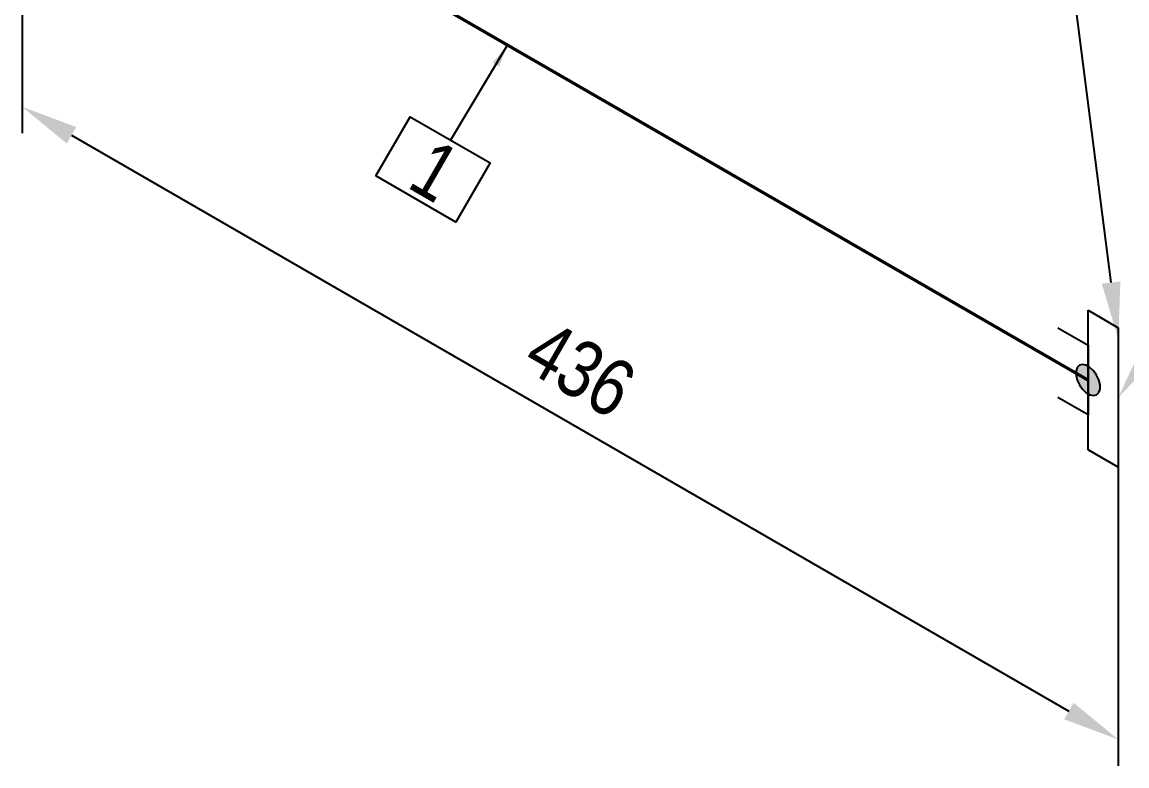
# Model space of a CAD drawing. Header units: millimetres. Extents: x 0 to 594, y 0 to 420.
# Drawn here: x 147.4 to 195.84, y 117.33 to 149.94 of the extents above; entities that cross this region are included whole.
import ezdxf
from ezdxf import colors
from ezdxf.entities.mleader import LeaderData, LeaderLine
from ezdxf.enums import TextEntityAlignment as Align
from ezdxf.math import Vec2, Vec3

# ---------------------------------------------------------------- set-up
doc = ezdxf.new("R2010")
doc.units = ezdxf.units.MM
doc.header["$LTSCALE"] = 0.25
for name, color, linetype in [('밸브', 4, 'Continuous'), ('용접', 1, 'Continuous'), ('주석', 7, 'Continuous'), ('치수', 1, 'Continuous')]:
    doc.layers.add(name, color=color, linetype=linetype)
doc.layers.add('파이프 작은 보어', color=30, linetype='Continuous', lineweight=50)
doc.styles.add('AdskIsoAnnotation', font='arial.ttf', dxfattribs={"width": 0.8, "height": 1})
doc.styles.add('AdskIsoMetric', font='arial.ttf', dxfattribs={"width": 0.8, "height": 2.5})
doc.styles.add('AdskIsoMetric-30', font='arial.ttf', dxfattribs={"width": 0.8, "height": 2.5})
doc.styles.get("Standard").update_dxf_attribs({"font": 'arial.ttf'})
doc.dimstyles.new('AdskIsoMetric', dxfattribs={"dimtxt": 2.5, "dimasz": 2.5, "dimexe": 1, "dimexo": 2, "dimgap": 0.8, "dimtad": 1, "dimdec": 0, "dimrnd": 1, "dimzin": 0, "dimdsep": 46, "dimtxsty": 'AdskIsoMetric', "dimcen": 0, "dimclrt": 7, "dimadec": 0, "dimazin": 0, "dimtfac": 1, "dimtdec": 0, "dimtmove": 1, "dimatfit": 3, "dimfxl": 0, "dimfrac": 2, "dimtolj": 1, "dimtzin": 0, "dimarcsym": 0})

# ---------------------------------------------------------------- blocks, each defined once
blk = doc.blocks.new('*D25')
at = {"layer": 'Defpoints', "color": 0}
for p in [(147.396, 161.23), (195.46, 133.48), (195.46, 118.48)]:
    blk.add_point(p, dxfattribs=at)
at = {"layer": '치수', "color": 0, "lineweight": -2}
for p, q in [((147.396, 158.92), (147.396, 145.075)), ((149.561, 144.98), (193.295, 119.73)), ((195.46, 131.171), (195.46, 117.325))]:
    blk.add_line(p, q, dxfattribs=at)
at = {"layer": '치수', "color": 0}
for points in [[(149.769, 145.341), (149.353, 144.619), (147.396, 146.23)], [(193.503, 120.091), (193.086, 119.369), (195.46, 118.48)]]:
    blk.add_solid(points, dxfattribs=at)
at = {"layer": '치수', "color": 7, "insert": (171.868, 134.718), "char_height": 2.5, "attachment_point": 5, "rotation": 330, "style": 'AdskIsoMetric-30'}
blk.add_mtext('\\A1;436', dxfattribs=at)
blk = doc.blocks.new('AnnoRect')
at = {"color": 0, "linetype": 'ByBlock', "lineweight": -2}
blk.add_wipeout([(-0.81, -0.6), (-0.81, 0.6), (0.81, 0.6), (0.81, -0.6)], dxfattribs=at)
blk.add_lwpolyline([(-0.81, -0.6), (-0.81, 0.6), (0.81, 0.6), (0.81, -0.6)], close=True, dxfattribs=at)
at = {"color": 0, "linetype": 'ByBlock', "lineweight": -2, "style": 'AdskIsoAnnotation', "width": 0.8}
blk.add_attdef('XX', text='', height=1, dxfattribs=at).set_placement((0, 0), align=Align.MIDDLE_CENTER)
blk = doc.blocks.new('플랜지-2-IsoRight')
at = {"color": 0, "linetype": 'ByBlock', "lineweight": -2}
blk.add_wipeout([(0.0442, -0.2296), (-0.0442, -0.1786), (-0.0442, 0.2296), (0.0442, 0.1786)], dxfattribs=at)
at = {"color": 0, "linetype": 'ByBlock', "lineweight": -2, "extrusion": (-0.707107, -0.408248, 0.57735)}
for p, q in [((-0.0442, -0.1786), (-0.0442, 0.2296)), ((-0.0442, 0.2296), (0.0442, 0.1786)), ((0.0442, 0.1786), (0.0442, -0.2296)), ((0.0442, -0.2296), (-0.0442, -0.1786))]:
    blk.add_line(p, q, dxfattribs=at)
at = {"color": 0, "linetype": 'ByBlock', "lineweight": -2}
blk.add_wipeout([(0.0442, -0.2296), (-0.0442, -0.1786), (-0.0442, 0.2296), (0.0442, 0.1786)], dxfattribs=at)
at = {"color": 0, "linetype": 'ByBlock', "lineweight": -2, "extrusion": (-0.707107, -0.408248, 0.57735)}
for p, q in [((-0.0442, -0.1786), (-0.0442, 0.2296)), ((-0.0442, 0.2296), (0.0442, 0.1786)), ((0.0442, 0.1786), (0.0442, -0.2296)), ((0.0442, -0.2296), (-0.0442, -0.1786))]:
    blk.add_line(p, q, dxfattribs=at)
blk = doc.blocks.new('SocketWeld-2-IsoRight')
blk.add_hatch(color=256).paths.add_polyline_path([(0.0055, -0.0435), (0.0057, -0.0436), (0.006, -0.0436), (0.0062, -0.0436), (0.0064, -0.0437), (0.0066, -0.0437), (0.0068, -0.0438), (0.007, -0.0438), (0.0072, -0.0439), (0.0075, -0.0439), (0.0077, -0.0439), (0.0079, -0.044), (0.0081, -0.044), (0.0083, -0.0441), (0.0085, -0.0441), (0.0088, -0.0442), (0.009, -0.0442), (0.0092, -0.0443), (0.0094, -0.0443), (0.0096, -0.0443), (0.0098, -0.0444), (0.01, -0.0444), (0.0103, -0.0445), (0.0105, -0.0445), (0.0107, -0.0446), (0.0109, -0.0446), (0.0111, -0.0446), (0.0113, -0.0447), (0.0115, -0.0447), (0.0118, -0.0448), (0.012, -0.0448), (0.0122, -0.0449), (0.0124, -0.0449), (0.0126, -0.0449), (0.0128, -0.045), (0.013, -0.045), (0.0133, -0.0451), (0.0135, -0.0451), (0.0137, -0.0452), (0.0139, -0.0452), (0.0141, -0.0453), (0.0143, -0.0453), (0.0145, -0.0453), (0.0148, -0.0454), (0.015, -0.0454), (0.0152, -0.0455), (0.0154, -0.0455), (0.0156, -0.0456), (0.0158, -0.0456), (0.0161, -0.0456), (0.0161, -0.0456), (0.0162, -0.0456), (0.0164, -0.0455), (0.0166, -0.0455), (0.0168, -0.0455), (0.017, -0.0454), (0.0171, -0.0454), (0.0173, -0.0453), (0.0175, -0.0453), (0.0177, -0.0452), (0.0179, -0.0452), (0.0181, -0.0451), (0.0182, -0.0451), (0.0184, -0.045), (0.0186, -0.045), (0.0188, -0.0449), (0.019, -0.0449), (0.0192, -0.0448), (0.0193, -0.0448), (0.0195, -0.0447), (0.0197, -0.0447), (0.0199, -0.0446), (0.0201, -0.0446), (0.0203, -0.0445), (0.0204, -0.0445), (0.0206, -0.0444), (0.0208, -0.0444), (0.021, -0.0444), (0.0212, -0.0443), (0.0213, -0.0443), (0.0215, -0.0442), (0.0217, -0.0442), (0.0219, -0.0441), (0.0221, -0.0441), (0.0223, -0.044), (0.0224, -0.044), (0.0226, -0.0439), (0.0228, -0.0439), (0.023, -0.0438), (0.0232, -0.0438), (0.0234, -0.0437), (0.0235, -0.0437), (0.0237, -0.0436), (0.0239, -0.0436), (0.0241, -0.0435), (0.0243, -0.0435), (0.0245, -0.0434), (0.0246, -0.0434), (0.0248, -0.0433), (0.025, -0.0433), (0.025, -0.0433), (0.0251, -0.0432), (0.0253, -0.043), (0.0254, -0.0429), (0.0255, -0.0428), (0.0257, -0.0426), (0.0258, -0.0425), (0.0259, -0.0424), (0.0261, -0.0422), (0.0262, -0.0421), (0.0263, -0.042), (0.0265, -0.0418), (0.0266, -0.0417), (0.0267, -0.0416), (0.0269, -0.0414), (0.027, -0.0413), (0.0271, -0.0412), (0.0273, -0.041), (0.0274, -0.0409), (0.0275, -0.0408), (0.0277, -0.0406), (0.0278, -0.0405), (0.0279, -0.0403), (0.0281, -0.0402), (0.0282, -0.0401), (0.0283, -0.0399), (0.0284, -0.0398), (0.0286, -0.0397), (0.0287, -0.0395), (0.0288, -0.0394), (0.029, -0.0393), (0.0291, -0.0391), (0.0292, -0.039), (0.0294, -0.0389), (0.0295, -0.0387), (0.0296, -0.0386), (0.0298, -0.0385), (0.0299, -0.0383), (0.03, -0.0382), (0.0302, -0.0381), (0.0303, -0.0379), (0.0304, -0.0378), (0.0306, -0.0377), (0.0307, -0.0375), (0.0308, -0.0374), (0.031, -0.0373), (0.0311, -0.0371), (0.0312, -0.037), (0.0314, -0.0369), (0.0315, -0.0367), (0.0315, -0.0367), (0.0316, -0.0365), (0.0316, -0.0363), (0.0317, -0.0361), (0.0318, -0.0359), (0.0319, -0.0357), (0.0319, -0.0355), (0.032, -0.0353), (0.0321, -0.0351), (0.0321, -0.0349), (0.0322, -0.0346), (0.0323, -0.0344), (0.0323, -0.0342), (0.0324, -0.034), (0.0325, -0.0338), (0.0325, -0.0336), (0.0326, -0.0334), (0.0327, -0.0332), (0.0328, -0.033), (0.0328, -0.0328), (0.0329, -0.0326), (0.033, -0.0324), (0.033, -0.0322), (0.0331, -0.0319), (0.0332, -0.0317), (0.0332, -0.0315), (0.0333, -0.0313), (0.0334, -0.0311), (0.0335, -0.0309), (0.0335, -0.0307), (0.0336, -0.0305), (0.0337, -0.0303), (0.0337, -0.0301), (0.0338, -0.0299), (0.0339, -0.0297), (0.0339, -0.0295), (0.034, -0.0292), (0.0341, -0.029), (0.0342, -0.0288), (0.0342, -0.0286), (0.0343, -0.0284), (0.0344, -0.0282), (0.0344, -0.028), (0.0345, -0.0278), (0.0346, -0.0276), (0.0346, -0.0274), (0.0347, -0.0272), (0.0348, -0.027), (0.0349, -0.0268), (0.0349, -0.0265), (0.0349, -0.0265), (0.0349, -0.0263), (0.0349, -0.026), (0.0349, -0.0258), (0.0349, -0.0255), (0.0349, -0.0252), (0.0349, -0.025), (0.0349, -0.0247), (0.0349, -0.0245), (0.0349, -0.0242), (0.0349, -0.0239), (0.0349, -0.0237), (0.0349, -0.0234), (0.0349, -0.0232), (0.0349, -0.0229), (0.0349, -0.0226), (0.0349, -0.0224), (0.0349, -0.0221), (0.0349, -0.0219), (0.0349, -0.0216), (0.0349, -0.0213), (0.0349, -0.0211), (0.0349, -0.0208), (0.0349, -0.0206), (0.0349, -0.0203), (0.0349, -0.02), (0.0349, -0.0198), (0.0349, -0.0195), (0.0349, -0.0192), (0.0349, -0.019), (0.0349, -0.0187), (0.0349, -0.0185), (0.0349, -0.0182), (0.0349, -0.0179), (0.0349, -0.0177), (0.0349, -0.0174), (0.0349, -0.0172), (0.0349, -0.0169), (0.0349, -0.0166), (0.0349, -0.0164), (0.0349, -0.0161), (0.0349, -0.0159), (0.0349, -0.0156), (0.0349, -0.0153), (0.0349, -0.0151), (0.0349, -0.0148), (0.0349, -0.0146), (0.0349, -0.0143), (0.0349, -0.014), (0.0349, -0.0138), (0.0349, -0.0138), (0.0349, -0.0135), (0.0348, -0.0132), (0.0347, -0.0129), (0.0346, -0.0126), (0.0346, -0.0123), (0.0345, -0.012), (0.0344, -0.0118), (0.0344, -0.0115), (0.0343, -0.0112), (0.0342, -0.0109), (0.0342, -0.0106), (0.0341, -0.0103), (0.034, -0.01), (0.0339, -0.0097), (0.0339, -0.0095), (0.0338, -0.0092), (0.0337, -0.0089), (0.0337, -0.0086), (0.0336, -0.0083), (0.0335, -0.008), (0.0335, -0.0077), (0.0334, -0.0074), (0.0333, -0.0071), (0.0332, -0.0069), (0.0332, -0.0066), (0.0331, -0.0063), (0.033, -0.006), (0.033, -0.0057), (0.0329, -0.0054), (0.0328, -0.0051), (0.0328, -0.0048), (0.0327, -0.0046), (0.0326, -0.0043), (0.0325, -0.004), (0.0325, -0.0037), (0.0324, -0.0034), (0.0323, -0.0031), (0.0323, -0.0028), (0.0322, -0.0025), (0.0321, -0.0022), (0.0321, -0.002), (0.032, -0.0017), (0.0319, -0.0014), (0.0319, -0.0011), (0.0318, -0.0008), (0.0317, -0.0005), (0.0316, -0.0002), (0.0316, 0.0001), (0.0315, 0.0003), (0.0315, 0.0003), (0.0314, 0.0006), (0.0312, 0.0009), (0.0311, 0.0012), (0.031, 0.0015), (0.0308, 0.0018), (0.0307, 0.0021), (0.0306, 0.0024), (0.0304, 0.0026), (0.0303, 0.0029), (0.0302, 0.0032), (0.03, 0.0035), (0.0299, 0.0038), (0.0298, 0.0041), (0.0296, 0.0044), (0.0295, 0.0047), (0.0294, 0.0049), (0.0292, 0.0052), (0.0291, 0.0055), (0.029, 0.0058), (0.0288, 0.0061), (0.0287, 0.0064), (0.0286, 0.0067), (0.0284, 0.007), (0.0283, 0.0072), (0.0282, 0.0075), (0.0281, 0.0078), (0.0279, 0.0081), (0.0278, 0.0084), (0.0277, 0.0087), (0.0275, 0.009), (0.0274, 0.0093), (0.0273, 0.0095), (0.0271, 0.0098), (0.027, 0.0101), (0.0269, 0.0104), (0.0267, 0.0107), (0.0266, 0.011), (0.0265, 0.0113), (0.0263, 0.0116), (0.0262, 0.0118), (0.0261, 0.0121), (0.0259, 0.0124), (0.0258, 0.0127), (0.0257, 0.013), (0.0255, 0.0133), (0.0254, 0.0136), (0.0253, 0.0139), (0.0251, 0.0141), (0.025, 0.0144), (0.025, 0.0144), (0.0248, 0.0147), (0.0246, 0.015), (0.0245, 0.0152), (0.0243, 0.0155), (0.0241, 0.0157), (0.0239, 0.016), (0.0237, 0.0162), (0.0235, 0.0165), (0.0234, 0.0168), (0.0232, 0.017), (0.023, 0.0173), (0.0228, 0.0175), (0.0226, 0.0178), (0.0224, 0.0181), (0.0223, 0.0183), (0.0221, 0.0186), (0.0219, 0.0188), (0.0217, 0.0191), (0.0215, 0.0193), (0.0213, 0.0196), (0.0212, 0.0199), (0.021, 0.0201), (0.0208, 0.0204), (0.0206, 0.0206), (0.0204, 0.0209), (0.0203, 0.0212), (0.0201, 0.0214), (0.0199, 0.0217), (0.0197, 0.0219), (0.0195, 0.0222), (0.0193, 0.0225), (0.0192, 0.0227), (0.019, 0.023), (0.0188, 0.0232), (0.0186, 0.0235), (0.0184, 0.0237), (0.0182, 0.024), (0.0181, 0.0243), (0.0179, 0.0245), (0.0177, 0.0248), (0.0175, 0.025), (0.0173, 0.0253), (0.0171, 0.0256), (0.017, 0.0258), (0.0168, 0.0261), (0.0166, 0.0263), (0.0164, 0.0266), (0.0162, 0.0268), (0.0161, 0.0271), (0.0161, 0.0271), (0.0158, 0.0273), (0.0156, 0.0275), (0.0154, 0.0277), (0.0152, 0.0279), (0.015, 0.0281), (0.0148, 0.0283), (0.0145, 0.0285), (0.0143, 0.0287), (0.0141, 0.0289), (0.0139, 0.0292), (0.0137, 0.0294), (0.0135, 0.0296), (0.0133, 0.0298), (0.013, 0.03), (0.0128, 0.0302), (0.0126, 0.0304), (0.0124, 0.0306), (0.0122, 0.0308), (0.012, 0.031), (0.0118, 0.0312), (0.0115, 0.0314), (0.0113, 0.0316), (0.0111, 0.0318), (0.0109, 0.032), (0.0107, 0.0322), (0.0105, 0.0324), (0.0103, 0.0326), (0.01, 0.0328), (0.0098, 0.033), (0.0096, 0.0332), (0.0094, 0.0334), (0.0092, 0.0337), (0.009, 0.0339), (0.0088, 0.0341), (0.0085, 0.0343), (0.0083, 0.0345), (0.0081, 0.0347), (0.0079, 0.0349), (0.0077, 0.0351), (0.0075, 0.0353), (0.0072, 0.0355), (0.007, 0.0357), (0.0068, 0.0359), (0.0066, 0.0361), (0.0064, 0.0363), (0.0062, 0.0365), (0.006, 0.0367), (0.0057, 0.0369), (0.0055, 0.0371), (0.0055, 0.0371), (0.0053, 0.0373), (0.0051, 0.0374), (0.0049, 0.0375), (0.0046, 0.0377), (0.0044, 0.0378), (0.0042, 0.0379), (0.004, 0.038), (0.0037, 0.0382), (0.0035, 0.0383), (0.0033, 0.0384), (0.003, 0.0386), (0.0028, 0.0387), (0.0026, 0.0388), (0.0024, 0.039), (0.0021, 0.0391), (0.0019, 0.0392), (0.0017, 0.0393), (0.0015, 0.0395), (0.0012, 0.0396), (0.001, 0.0397), (0.0008, 0.0399), (0.0006, 0.04), (0.0003, 0.0401), (0.0001, 0.0403), (-0.0001, 0.0404), (-0.0003, 0.0405), (-0.0006, 0.0406), (-0.0008, 0.0408), (-0.001, 0.0409), (-0.0012, 0.041), (-0.0015, 0.0412), (-0.0017, 0.0413), (-0.0019, 0.0414), (-0.0021, 0.0416), (-0.0024, 0.0417), (-0.0026, 0.0418), (-0.0028, 0.042), (-0.003, 0.0421), (-0.0033, 0.0422), (-0.0035, 0.0423), (-0.0037, 0.0425), (-0.004, 0.0426), (-0.0042, 0.0427), (-0.0044, 0.0429), (-0.0046, 0.043), (-0.0049, 0.0431), (-0.0051, 0.0433), (-0.0053, 0.0434), (-0.0055, 0.0435), (-0.0055, 0.0435), (-0.0057, 0.0436), (-0.006, 0.0436), (-0.0062, 0.0436), (-0.0064, 0.0437), (-0.0066, 0.0437), (-0.0068, 0.0438), (-0.007, 0.0438), (-0.0072, 0.0439), (-0.0075, 0.0439), (-0.0077, 0.0439), (-0.0079, 0.044), (-0.0081, 0.044), (-0.0083, 0.0441), (-0.0085, 0.0441), (-0.0088, 0.0442), (-0.009, 0.0442), (-0.0092, 0.0443), (-0.0094, 0.0443), (-0.0096, 0.0443), (-0.0098, 0.0444), (-0.01, 0.0444), (-0.0103, 0.0445), (-0.0105, 0.0445), (-0.0107, 0.0446), (-0.0109, 0.0446), (-0.0111, 0.0446), (-0.0113, 0.0447), (-0.0115, 0.0447), (-0.0118, 0.0448), (-0.012, 0.0448), (-0.0122, 0.0449), (-0.0124, 0.0449), (-0.0126, 0.0449), (-0.0128, 0.045), (-0.013, 0.045), (-0.0133, 0.0451), (-0.0135, 0.0451), (-0.0137, 0.0452), (-0.0139, 0.0452), (-0.0141, 0.0453), (-0.0143, 0.0453), (-0.0145, 0.0453), (-0.0148, 0.0454), (-0.015, 0.0454), (-0.0152, 0.0455), (-0.0154, 0.0455), (-0.0156, 0.0456), (-0.0158, 0.0456), (-0.0161, 0.0456), (-0.0161, 0.0456), (-0.0162, 0.0456), (-0.0164, 0.0455), (-0.0166, 0.0455), (-0.0168, 0.0455), (-0.017, 0.0454), (-0.0171, 0.0454), (-0.0173, 0.0453), (-0.0175, 0.0453), (-0.0177, 0.0452), (-0.0179, 0.0452), (-0.0181, 0.0451), (-0.0182, 0.0451), (-0.0184, 0.045), (-0.0186, 0.045), (-0.0188, 0.0449), (-0.019, 0.0449), (-0.0192, 0.0448), (-0.0193, 0.0448), (-0.0195, 0.0447), (-0.0197, 0.0447), (-0.0199, 0.0446), (-0.0201, 0.0446), (-0.0203, 0.0445), (-0.0204, 0.0445), (-0.0206, 0.0444), (-0.0208, 0.0444), (-0.021, 0.0444), (-0.0212, 0.0443), (-0.0213, 0.0443), (-0.0215, 0.0442), (-0.0217, 0.0442), (-0.0219, 0.0441), (-0.0221, 0.0441), (-0.0223, 0.044), (-0.0224, 0.044), (-0.0226, 0.0439), (-0.0228, 0.0439), (-0.023, 0.0438), (-0.0232, 0.0438), (-0.0234, 0.0437), (-0.0235, 0.0437), (-0.0237, 0.0436), (-0.0239, 0.0436), (-0.0241, 0.0435), (-0.0243, 0.0435), (-0.0245, 0.0434), (-0.0246, 0.0434), (-0.0248, 0.0433), (-0.025, 0.0433), (-0.025, 0.0433), (-0.0251, 0.0432), (-0.0253, 0.043), (-0.0254, 0.0429), (-0.0255, 0.0428), (-0.0257, 0.0426), (-0.0258, 0.0425), (-0.0259, 0.0424), (-0.0261, 0.0422), (-0.0262, 0.0421), (-0.0263, 0.042), (-0.0265, 0.0418), (-0.0266, 0.0417), (-0.0267, 0.0416), (-0.0269, 0.0414), (-0.027, 0.0413), (-0.0271, 0.0412), (-0.0273, 0.041), (-0.0274, 0.0409), (-0.0275, 0.0408), (-0.0277, 0.0406), (-0.0278, 0.0405), (-0.0279, 0.0403), (-0.0281, 0.0402), (-0.0282, 0.0401), (-0.0283, 0.0399), (-0.0284, 0.0398), (-0.0286, 0.0397), (-0.0287, 0.0395), (-0.0288, 0.0394), (-0.029, 0.0393), (-0.0291, 0.0391), (-0.0292, 0.039), (-0.0294, 0.0389), (-0.0295, 0.0387), (-0.0296, 0.0386), (-0.0298, 0.0385), (-0.0299, 0.0383), (-0.03, 0.0382), (-0.0302, 0.0381), (-0.0303, 0.0379), (-0.0304, 0.0378), (-0.0306, 0.0377), (-0.0307, 0.0375), (-0.0308, 0.0374), (-0.031, 0.0373), (-0.0311, 0.0371), (-0.0312, 0.037), (-0.0314, 0.0369), (-0.0315, 0.0367), (-0.0315, 0.0367), (-0.0316, 0.0365), (-0.0316, 0.0363), (-0.0317, 0.0361), (-0.0318, 0.0359), (-0.0319, 0.0357), (-0.0319, 0.0355), (-0.032, 0.0353), (-0.0321, 0.0351), (-0.0321, 0.0349), (-0.0322, 0.0346), (-0.0323, 0.0344), (-0.0323, 0.0342), (-0.0324, 0.034), (-0.0325, 0.0338), (-0.0325, 0.0336), (-0.0326, 0.0334), (-0.0327, 0.0332), (-0.0328, 0.033), (-0.0328, 0.0328), (-0.0329, 0.0326), (-0.033, 0.0324), (-0.033, 0.0322), (-0.0331, 0.0319), (-0.0332, 0.0317), (-0.0332, 0.0315), (-0.0333, 0.0313), (-0.0334, 0.0311), (-0.0335, 0.0309), (-0.0335, 0.0307), (-0.0336, 0.0305), (-0.0337, 0.0303), (-0.0337, 0.0301), (-0.0338, 0.0299), (-0.0339, 0.0297), (-0.0339, 0.0295), (-0.034, 0.0292), (-0.0341, 0.029), (-0.0342, 0.0288), (-0.0342, 0.0286), (-0.0343, 0.0284), (-0.0344, 0.0282), (-0.0344, 0.028), (-0.0345, 0.0278), (-0.0346, 0.0276), (-0.0346, 0.0274), (-0.0347, 0.0272), (-0.0348, 0.027), (-0.0349, 0.0268), (-0.0349, 0.0265), (-0.0349, 0.0265), (-0.0349, 0.0263), (-0.0349, 0.026), (-0.0349, 0.0258), (-0.0349, 0.0255), (-0.0349, 0.0252), (-0.0349, 0.025), (-0.0349, 0.0247), (-0.0349, 0.0245), (-0.0349, 0.0242), (-0.0349, 0.0239), (-0.0349, 0.0237), (-0.0349, 0.0234), (-0.0349, 0.0232), (-0.0349, 0.0229), (-0.0349, 0.0226), (-0.0349, 0.0224), (-0.0349, 0.0221), (-0.0349, 0.0219), (-0.0349, 0.0216), (-0.0349, 0.0213), (-0.0349, 0.0211), (-0.0349, 0.0208), (-0.0349, 0.0206), (-0.0349, 0.0203), (-0.0349, 0.02), (-0.0349, 0.0198), (-0.0349, 0.0195), (-0.0349, 0.0192), (-0.0349, 0.019), (-0.0349, 0.0187), (-0.0349, 0.0185), (-0.0349, 0.0182), (-0.0349, 0.0179), (-0.0349, 0.0177), (-0.0349, 0.0174), (-0.0349, 0.0172), (-0.0349, 0.0169), (-0.0349, 0.0166), (-0.0349, 0.0164), (-0.0349, 0.0161), (-0.0349, 0.0159), (-0.0349, 0.0156), (-0.0349, 0.0153), (-0.0349, 0.0151), (-0.0349, 0.0148), (-0.0349, 0.0146), (-0.0349, 0.0143), (-0.0349, 0.014), (-0.0349, 0.0138), (-0.0349, 0.0138), (-0.0349, 0.0135), (-0.0348, 0.0132), (-0.0347, 0.0129), (-0.0346, 0.0126), (-0.0346, 0.0123), (-0.0345, 0.012), (-0.0344, 0.0118), (-0.0344, 0.0115), (-0.0343, 0.0112), (-0.0342, 0.0109), (-0.0342, 0.0106), (-0.0341, 0.0103), (-0.034, 0.01), (-0.0339, 0.0097), (-0.0339, 0.0095), (-0.0338, 0.0092), (-0.0337, 0.0089), (-0.0337, 0.0086), (-0.0336, 0.0083), (-0.0335, 0.008), (-0.0335, 0.0077), (-0.0334, 0.0074), (-0.0333, 0.0071), (-0.0332, 0.0069), (-0.0332, 0.0066), (-0.0331, 0.0063), (-0.033, 0.006), (-0.033, 0.0057), (-0.0329, 0.0054), (-0.0328, 0.0051), (-0.0328, 0.0048), (-0.0327, 0.0046), (-0.0326, 0.0043), (-0.0325, 0.004), (-0.0325, 0.0037), (-0.0324, 0.0034), (-0.0323, 0.0031), (-0.0323, 0.0028), (-0.0322, 0.0025), (-0.0321, 0.0022), (-0.0321, 0.002), (-0.032, 0.0017), (-0.0319, 0.0014), (-0.0319, 0.0011), (-0.0318, 0.0008), (-0.0317, 0.0005), (-0.0316, 0.0002), (-0.0316, -0.0001), (-0.0315, -0.0003), (-0.0315, -0.0003), (-0.0314, -0.0006), (-0.0312, -0.0009), (-0.0311, -0.0012), (-0.031, -0.0015), (-0.0308, -0.0018), (-0.0307, -0.0021), (-0.0306, -0.0024), (-0.0304, -0.0026), (-0.0303, -0.0029), (-0.0302, -0.0032), (-0.03, -0.0035), (-0.0299, -0.0038), (-0.0298, -0.0041), (-0.0296, -0.0044), (-0.0295, -0.0047), (-0.0294, -0.0049), (-0.0292, -0.0052), (-0.0291, -0.0055), (-0.029, -0.0058), (-0.0288, -0.0061), (-0.0287, -0.0064), (-0.0286, -0.0067), (-0.0284, -0.007), (-0.0283, -0.0072), (-0.0282, -0.0075), (-0.0281, -0.0078), (-0.0279, -0.0081), (-0.0278, -0.0084), (-0.0277, -0.0087), (-0.0275, -0.009), (-0.0274, -0.0093), (-0.0273, -0.0095), (-0.0271, -0.0098), (-0.027, -0.0101), (-0.0269, -0.0104), (-0.0267, -0.0107), (-0.0266, -0.011), (-0.0265, -0.0113), (-0.0263, -0.0116), (-0.0262, -0.0118), (-0.0261, -0.0121), (-0.0259, -0.0124), (-0.0258, -0.0127), (-0.0257, -0.013), (-0.0255, -0.0133), (-0.0254, -0.0136), (-0.0253, -0.0139), (-0.0251, -0.0141), (-0.025, -0.0144), (-0.025, -0.0144), (-0.0248, -0.0147), (-0.0246, -0.015), (-0.0245, -0.0152), (-0.0243, -0.0155), (-0.0241, -0.0157), (-0.0239, -0.016), (-0.0237, -0.0162), (-0.0235, -0.0165), (-0.0234, -0.0168), (-0.0232, -0.017), (-0.023, -0.0173), (-0.0228, -0.0175), (-0.0226, -0.0178), (-0.0224, -0.0181), (-0.0223, -0.0183), (-0.0221, -0.0186), (-0.0219, -0.0188), (-0.0217, -0.0191), (-0.0215, -0.0193), (-0.0213, -0.0196), (-0.0212, -0.0199), (-0.021, -0.0201), (-0.0208, -0.0204), (-0.0206, -0.0206), (-0.0204, -0.0209), (-0.0203, -0.0212), (-0.0201, -0.0214), (-0.0199, -0.0217), (-0.0197, -0.0219), (-0.0195, -0.0222), (-0.0193, -0.0225), (-0.0192, -0.0227), (-0.019, -0.023), (-0.0188, -0.0232), (-0.0186, -0.0235), (-0.0184, -0.0237), (-0.0182, -0.024), (-0.0181, -0.0243), (-0.0179, -0.0245), (-0.0177, -0.0248), (-0.0175, -0.025), (-0.0173, -0.0253), (-0.0171, -0.0256), (-0.017, -0.0258), (-0.0168, -0.0261), (-0.0166, -0.0263), (-0.0164, -0.0266), (-0.0162, -0.0268), (-0.0161, -0.0271), (-0.0161, -0.0271), (-0.0158, -0.0273), (-0.0156, -0.0275), (-0.0154, -0.0277), (-0.0152, -0.0279), (-0.015, -0.0281), (-0.0148, -0.0283), (-0.0145, -0.0285), (-0.0143, -0.0287), (-0.0141, -0.0289), (-0.0139, -0.0292), (-0.0137, -0.0294), (-0.0135, -0.0296), (-0.0133, -0.0298), (-0.013, -0.03), (-0.0128, -0.0302), (-0.0126, -0.0304), (-0.0124, -0.0306), (-0.0122, -0.0308), (-0.012, -0.031), (-0.0118, -0.0312), (-0.0115, -0.0314), (-0.0113, -0.0316), (-0.0111, -0.0318), (-0.0109, -0.032), (-0.0107, -0.0322), (-0.0105, -0.0324), (-0.0103, -0.0326), (-0.01, -0.0328), (-0.0098, -0.033), (-0.0096, -0.0332), (-0.0094, -0.0334), (-0.0092, -0.0337), (-0.009, -0.0339), (-0.0088, -0.0341), (-0.0085, -0.0343), (-0.0083, -0.0345), (-0.0081, -0.0347), (-0.0079, -0.0349), (-0.0077, -0.0351), (-0.0075, -0.0353), (-0.0072, -0.0355), (-0.007, -0.0357), (-0.0068, -0.0359), (-0.0066, -0.0361), (-0.0064, -0.0363), (-0.0062, -0.0365), (-0.006, -0.0367), (-0.0057, -0.0369), (-0.0055, -0.0371), (-0.0055, -0.0371), (-0.0053, -0.0373), (-0.0051, -0.0374), (-0.0049, -0.0375), (-0.0046, -0.0377), (-0.0044, -0.0378), (-0.0042, -0.0379), (-0.004, -0.038), (-0.0037, -0.0382), (-0.0035, -0.0383), (-0.0033, -0.0384), (-0.003, -0.0386), (-0.0028, -0.0387), (-0.0026, -0.0388), (-0.0024, -0.039), (-0.0021, -0.0391), (-0.0019, -0.0392), (-0.0017, -0.0393), (-0.0015, -0.0395), (-0.0012, -0.0396), (-0.001, -0.0397), (-0.0008, -0.0399), (-0.0006, -0.04), (-0.0003, -0.0401), (-0.0001, -0.0403), (0.0001, -0.0404), (0.0003, -0.0405), (0.0006, -0.0406), (0.0008, -0.0408), (0.001, -0.0409), (0.0012, -0.041), (0.0015, -0.0412), (0.0017, -0.0413), (0.0019, -0.0414), (0.0021, -0.0416), (0.0024, -0.0417), (0.0026, -0.0418), (0.0028, -0.042), (0.003, -0.0421), (0.0033, -0.0422), (0.0035, -0.0423), (0.0037, -0.0425), (0.004, -0.0426), (0.0042, -0.0427), (0.0044, -0.0429), (0.0046, -0.043), (0.0049, -0.0431), (0.0051, -0.0433), (0.0053, -0.0434)], flags=0)
at = {"color": 0, "linetype": 'ByBlock', "lineweight": -2, "extrusion": (-0.707107, -0.408248, 0.57735)}
for p, q in [((-0.0884, 0.1531), (0, 0.1021)), ((0, 0.1021), (0, -0.1021)), ((-0.0315, 0.0367), (-0.0349, 0.0265)), ((-0.025, 0.0433), (-0.0315, 0.0367)), ((-0.0161, 0.0456), (-0.025, 0.0433)), ((-0.0055, 0.0435), (-0.0161, 0.0456)), ((0.0055, 0.0371), (-0.0055, 0.0435)), ((0.0161, 0.0271), (0.0055, 0.0371)), ((-0.0349, 0.0265), (-0.0349, 0.0138)), ((-0.0349, 0.0138), (-0.0315, -0.0003)), ((0.025, 0.0144), (0.0161, 0.0271)), ((0.0315, 0.0003), (0.025, 0.0144)), ((0.0349, -0.0138), (0.0315, 0.0003)), ((-0.0315, -0.0003), (-0.025, -0.0144)), ((-0.025, -0.0144), (-0.0161, -0.0271)), ((-0.0161, -0.0271), (-0.0055, -0.0371)), ((0.0315, -0.0367), (0.0349, -0.0265)), ((0.0349, -0.0265), (0.0349, -0.0138)), ((0, -0.1021), (-0.0884, -0.051)), ((-0.0055, -0.0371), (0.0055, -0.0435)), ((0.0055, -0.0435), (0.0161, -0.0456)), ((0.0161, -0.0456), (0.025, -0.0433)), ((0.025, -0.0433), (0.0315, -0.0367))]:
    blk.add_line(p, q, dxfattribs=at)

msp = doc.modelspace()

# ---------------------------------------------------------------- linework, layer by layer
at = {"layer": '파이프 작은 보어'}
msp.add_lwpolyline([(195.46, 133.48), (152.699, 158.168)], dxfattribs=at)

# ---------------------------------------------------------------- dimensions: what is measured, and where the dimension line sits
at = {"layer": '치수'}
dim = msp.add_linear_dim(base=(195.46, 118.48), p1=(147.396, 161.23), p2=(195.46, 133.48), angle=330, text='436', dimstyle='AdskIsoMetric', override={"dimtad": 0, "dimlfac": 7.858386, "dimtxsty": 'AdskIsoMetric-30', "dimse1": 0, "dimse2": 0, "dimsd1": 0, "dimsd2": 0, "dimtmove": 1}, dxfattribs=at)
dim.commit()
dim.dimension.update_dxf_attribs({"geometry": '*D25', "text_midpoint": (171.868, 134.718), "dimtype": 160})

# ---------------------------------------------------------------- leaders
at = {"layer": '주석'}
ml = msp.add_multileader_mtext('Standard', dxfattribs=at)
ml.set_content('')
ml.set_leader_properties()
ml.build(insert=Vec2(0, 0))
ml.multileader.update_dxf_attribs({"dogleg_length": 0, "arrow_head_size": 0})
ctx = ml.context
ctx.base_point, ctx.arrow_head_size, ctx.plane_origin = Vec3(166.186, 144.768), 0, Vec3(23.416, -13.519)
notes = []
notes.append((ctx, [(0, (1, 1, 0), (166.186, 144.768), (-1, 0), 0, [(0, [(168.682, 148.94)], 0, [])])]))
ctx.mtext, ml.multileader.dxf.content_type = None, 0
ml = msp.add_multileader_mtext('Standard', dxfattribs=at)
ml.set_content('')
ml.set_leader_properties()
ml.build(insert=Vec2(0, 0))
ml.multileader.update_dxf_attribs({"dogleg_length": 3.062, "arrow_head_size": 2.5})
ctx = ml.context
ctx.base_point, ctx.arrow_head_size, ctx.plane_origin = Vec3(207.478, 146.667), 2.5, Vec3(23.416, -13.519)
notes.append((ctx, [(0, (1, 1, 0), (204.416, 146.667), (1, 0), 3.062, [(0, [(195.46, 133.48)], 0, [])])]))
ctx.mtext, ml.multileader.dxf.content_type = None, 0
for ctx, leaders in notes:
    for number, flags, end, landing, length, lines in leaders:
        leader = LeaderData()
        leader.index, (leader.has_last_leader_line, leader.has_dogleg_vector, leader.attachment_direction) = number, flags
        leader.last_leader_point, leader.dogleg_vector, leader.dogleg_length = Vec3(end), Vec3(landing), length
        for number, points, colour, breaks in lines:
            line = LeaderLine()
            line.index, line.vertices, line.color, line.breaks = number, Vec3.list(points), colors.encode_raw_color(colour), breaks
            leader.lines.append(line)
        ctx.leaders.append(leader)

# ---------------------------------------------------------------- next in the draw order: block references
at = {"layer": '밸브', "xscale": 15, "yscale": 15, "zscale": 15}
msp.add_blockref('플랜지-2-IsoRight', (194.797, 133.863), dxfattribs=at)
at = {"layer": '주석'}
ref = msp.add_blockref('AnnoRect', (165.416, 143.481), dxfattribs=dict(at, xscale=2.500000000000001, yscale=2.500000000000001, zscale=2.500000000000001, rotation=330.0000000004182))
ref.add_attrib('XX_001', '1', (164.206, 142.73), dxfattribs={"layer": '0', "color": 0, "linetype": 'ByBlock', "lineweight": -2, "height": 2.5, "rotation": 330, "style": 'AdskIsoAnnotation', "width": 0.8})

# ---------------------------------------------------------------- next in the draw order: block references
at = {"layer": '용접', "xscale": 15, "yscale": 15, "zscale": 15}
msp.add_blockref('SocketWeld-2-IsoRight', (194.134, 134.246), dxfattribs=at)

# ---------------------------------------------------------------- next in the draw order: leaders
at = {"layer": '주석'}
ml = msp.add_multileader_mtext('Standard', dxfattribs=at)
ml.set_content('')
ml.set_leader_properties()
ml.build(insert=Vec2(0, 0))
ml.multileader.update_dxf_attribs({"dogleg_length": 0, "arrow_head_size": 2.5})
ctx = ml.context
ctx.base_point, ctx.arrow_head_size, ctx.plane_origin = Vec3(193.012, 155.155), 2.5, Vec3(42.917, -56.229)
notes = []
notes.append((ctx, [(0, (1, 1, 0), (193.012, 155.155), (-1, 0), 0, [(0, [(195.46, 136.042)], 0, [])])]))
ctx.mtext, ml.multileader.dxf.content_type = None, 0
for ctx, leaders in notes:
    for number, flags, end, landing, length, lines in leaders:
        leader = LeaderData()
        leader.index, (leader.has_last_leader_line, leader.has_dogleg_vector, leader.attachment_direction) = number, flags
        leader.last_leader_point, leader.dogleg_vector, leader.dogleg_length = Vec3(end), Vec3(landing), length
        for number, points, colour, breaks in lines:
            line = LeaderLine()
            line.index, line.vertices, line.color, line.breaks = number, Vec3.list(points), colors.encode_raw_color(colour), breaks
            leader.lines.append(line)
        ctx.leaders.append(leader)

doc.saveas('drawing.dxf')
